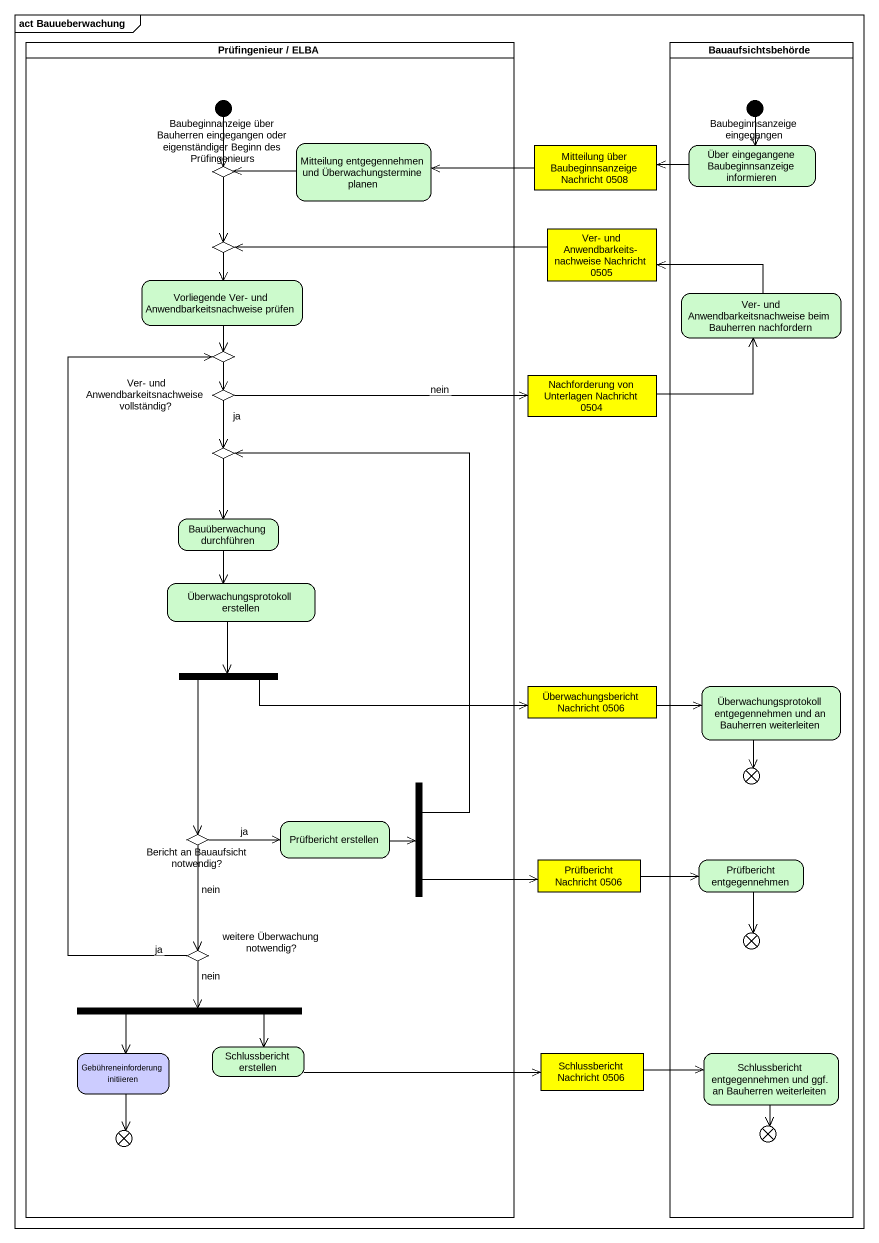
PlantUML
@startuml
mainframe act Bauueberwachung
hide empty description
state "Prüfingenieur / ELBA" as Prüfingenieur_ELBA <<partition>> {
  state "Baubeginnanzeige über Bauherren eingegangen oder eigenständiger Beginn des Prüfingenieurs" as Baubeginnanzeige_über <<start>>
  state choice1 <<choice>>
  state "Mitteilung entgegennehmen und Überwachungstermine planen" as Mitteilung_entgegennehmen #CCFACC
  state choice2 <<choice>>
  state "Vorliegende Ver- und Anwendbarkeitsnachweise prüfen" as Vorliegende_Ver_und #CCFACC
  state choice3 <<choice>>
  state "Ver- und Anwendbarkeitsnachweise vollständig?" as Ver_und_Anwendbarkeitsnachwe_2 <<choice>>
  state choice4 <<choice>>
  state "Bauüberwachung durchführen" as Bauüberwachung_durchführen #CCFACC
  state "Überwachungsprotokoll erstellen" as Überwachungsprotokoll #CCFACC
  state fork1 <<fork>>
  state fork2 <<fork>>
  state "Bericht an Bauaufsicht notwendig?" as Bericht_an_Bauaufsicht <<choice>>
  state "Prüfbericht erstellen" as Prüfbericht_erstellen #CCFACC
  state "weitere Überwachung notwendig?" as weitere_Überwachung <<choice>>
  state fork3 <<fork>>
  state "Gebühreneinforderung initiieren" as Gebühreneinforderung #CCCCFF
  state "Schlussbericht erstellen" as Schlussbericht_erstellen #CCFACC
  state flowfinal4 <<end>>
}
state Bauaufsichtsbehörde <<partition>> {
  state "Baubeginnsanzeige eingegangen" as Baubeginnsanzeige <<start>>
  state "Über eingegangene Baubeginnsanzeige informieren" as Über_eingegangene #CCFACC
  state "Ver- und Anwendbarkeitsnachweise beim Bauherren nachfordern" as Ver_und_Anwendbarkeitsnachwe #CCFACC
  state "Überwachungsprotokoll entgegennehmen und an Bauherren weiterleiten" as Überwachungsprotokoll_2 #CCFACC
  state flowfinal1 <<end>>
  state "Prüfbericht entgegennehmen" as Prüfbericht_entgegennehmen #CCFACC
  state flowfinal2 <<end>>
  state "Schlussbericht entgegennehmen und ggf. an Bauherren weiterleiten" as Schlussbericht #CCFACC
  state flowfinal3 <<end>>
}
state "Mitteilung über Baubeginnsanzeige Nachricht 0508" as Mitteilung_über <<object>> #FFFF00
state "Ver- und Anwendbarkeits- nachweise Nachricht 0505" as Ver_und_Anwendbarkeits <<object>> #FFFF00
state "Nachforderung von Unterlagen Nachricht 0504" as Nachforderung_von <<object>> #FFFF00
state "Überwachungsbericht Nachricht 0506" as Überwachungsbericht <<object>> #FFFF00
state "Prüfbericht Nachricht 0506" as Prüfbericht_Nachricht_0506 <<object>> #FFFF00
state "Schlussbericht Nachricht 0506" as Schlussbericht_Nachricht <<object>> #FFFF00
Baubeginnanzeige_über --> choice1
Baubeginnsanzeige --> Über_eingegangene
choice1 --> choice2
Mitteilung_entgegennehmen -left-> choice1
Mitteilung_über -left-> Mitteilung_entgegennehmen
Über_eingegangene -left-> Mitteilung_über
choice2 --> Vorliegende_Ver_und
Ver_und_Anwendbarkeits -left-> choice2
Vorliegende_Ver_und --> choice3
Ver_und_Anwendbarkeitsnachwe -left-> Ver_und_Anwendbarkeits
choice3 --> Ver_und_Anwendbarkeitsnachwe_2
Nachforderung_von -right-> Ver_und_Anwendbarkeitsnachwe
Ver_und_Anwendbarkeitsnachwe_2 -right-> Nachforderung_von : nein
Ver_und_Anwendbarkeitsnachwe_2 --> choice4 : ja
choice4 --> Bauüberwachung_durchführen
Bauüberwachung_durchführen --> Überwachungsprotokoll
Überwachungsprotokoll --> fork1
fork1 -right-> Überwachungsbericht
fork1 --> Bericht_an_Bauaufsicht
Überwachungsbericht -right-> Überwachungsprotokoll_2
Überwachungsprotokoll_2 --> flowfinal1
fork2 -up-> choice4
fork2 -right-> Prüfbericht_Nachricht_0506
Bericht_an_Bauaufsicht -right-> Prüfbericht_erstellen : ja
Bericht_an_Bauaufsicht --> weitere_Überwachung : nein
Prüfbericht_erstellen -right-> fork2
Prüfbericht_Nachricht_0506 -right-> Prüfbericht_entgegennehmen
Prüfbericht_entgegennehmen --> flowfinal2
weitere_Überwachung -up-> choice3 : ja
weitere_Überwachung --> fork3 : nein
fork3 --> Gebühreneinforderung
fork3 --> Schlussbericht_erstellen
Gebühreneinforderung --> flowfinal4
Schlussbericht_erstellen -right-> Schlussbericht_Nachricht
Schlussbericht_Nachricht -right-> Schlussbericht
Schlussbericht --> flowfinal3
@enduml
